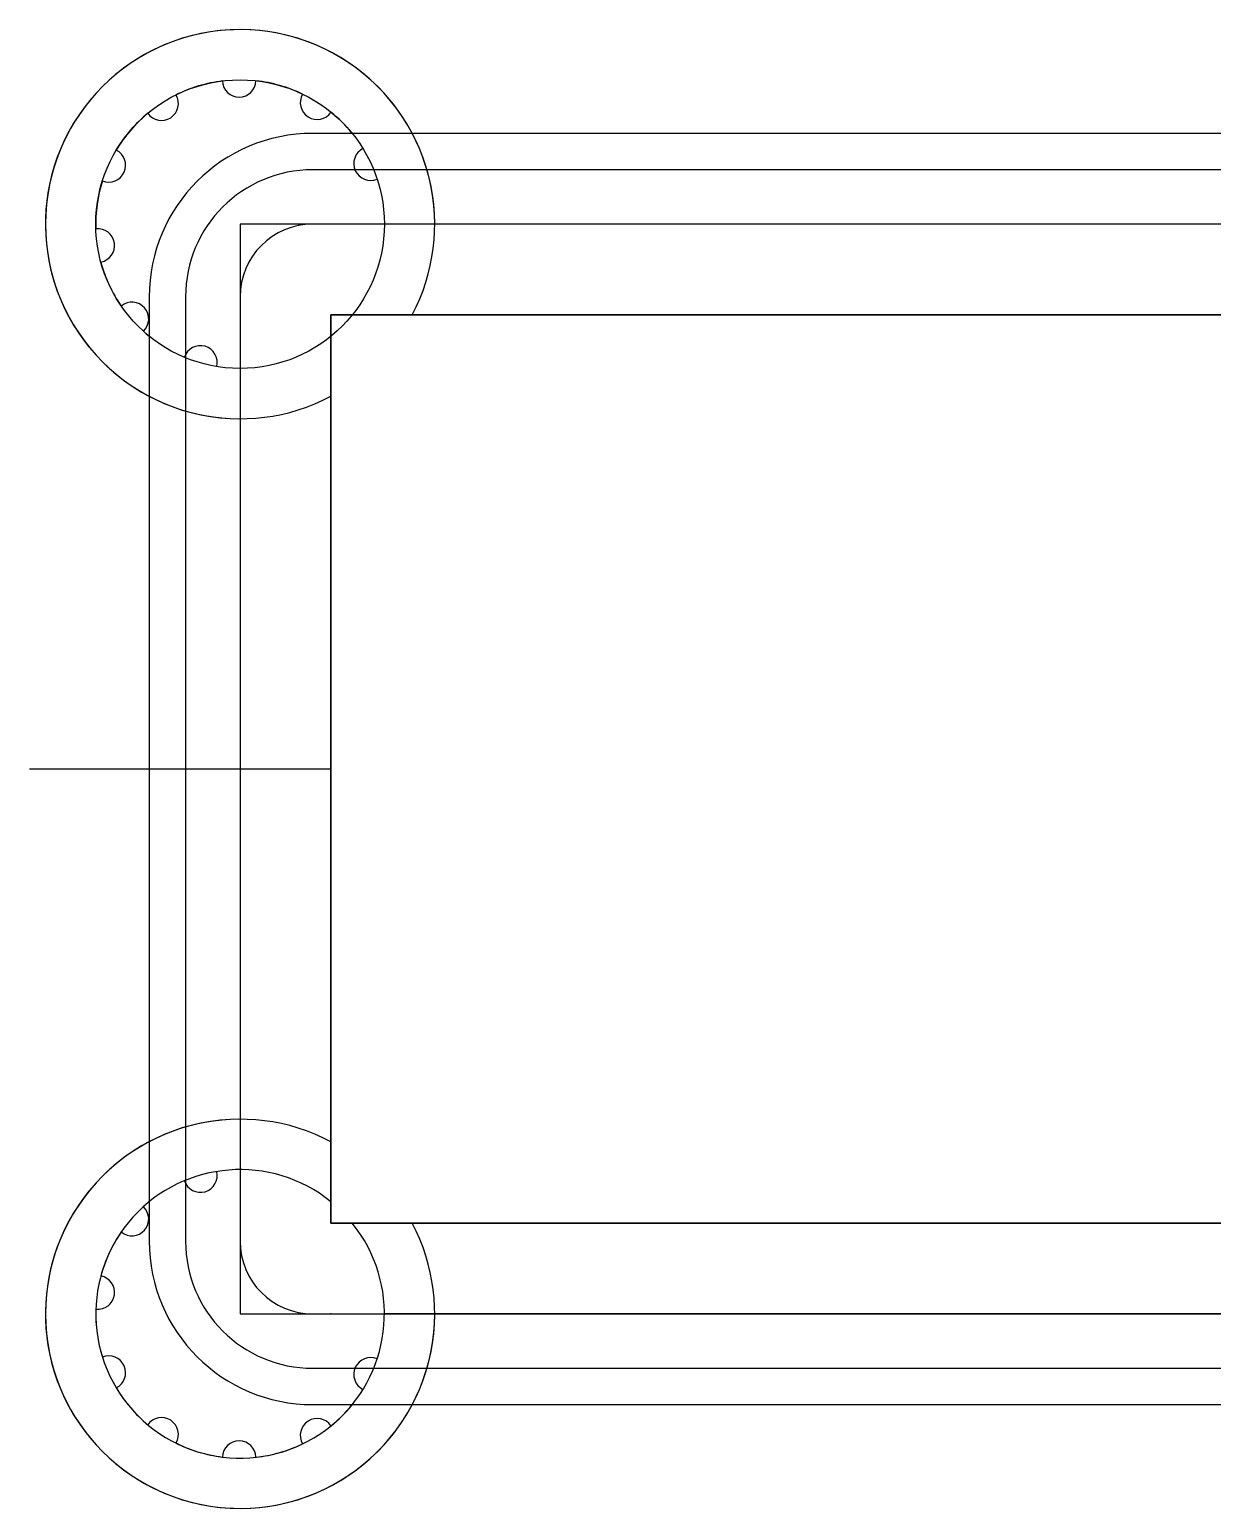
# Model space of a CAD drawing. Header units: centimetres. Extents: x -1.7 to 11.8, y -1.6 to 6.6.
# Drawn here: x -1.66 to 4.85, y -1.57 to 6.57 of the extents above; entities that cross this region are included whole.
import ezdxf

# ---------------------------------------------------------------- set-up
doc = ezdxf.new("R2010")
doc.units = ezdxf.units.CM
doc.header["$MEASUREMENT"] = 0
for name, color, linetype in [('Archemides Bathtub v1_Archemides Bathtub v6_Sketch1', 7, 'Continuous'), ('Archemides Bathtub v1_Archemides Bathtub v6_Sketch2', 7, 'Continuous'), ('Archemides Bathtub v1_Archemides Bathtub v6_Sketch3', 7, 'Continuous'), ('Archemides Bathtub v1_Archemides Bathtub v6_Sketch4', 7, 'Continuous')]:
    doc.layers.add(name, color=color, linetype=linetype)

msp = doc.modelspace()

# ---------------------------------------------------------------- linework, layer by layer
at = {"layer": 'Archemides Bathtub v1_Archemides Bathtub v6_Sketch1'}
for p, q in [((-0.5, 5.5), (-0.5, -0.5)), ((10.5043, 5.5), (-0.5, 5.5)), ((10.0043, 5), (0, 5)), ((0, 5), (0, 0)), ((0, 2.5), (-1.6588, 2.5)), ((0, 0), (10.0043, 0)), ((-0.5, -0.5), (10.5043, -0.5))]:
    msp.add_line(p, q, dxfattribs=at)
msp.add_circle((-0.5, 5.5), 0.7944, dxfattribs=at)
for centre, radius, start, end in [((-0.5, 5.5), 1.0715, 0, 270), ((-0.5049, 6.292), 0.0925, 182.25751, 358.44658), ((-0.9323, 6.1637), 0.0925, 214.98478, 31.17385), ((-0.0759, 6.1689), 0.0925, 149.53024, 325.71931), ((-1.2225, 5.8246), 0.0925, 247.71206, 63.90113), ((0.2184, 5.8334), 0.0925, 116.80297, 292.99203), ((-1.2833, 5.3825), 0.0925, 280.43933, 96.6284), ((-1.0954, 4.9777), 0.0925, 313.1666, 129.35567), ((-0.7185, 4.7387), 0.0925, 345.89387, 162.08294), ((-0.5, -0.5), 1.0715, 90, 0), ((-0.5, -0.5), 0.7944, 50.99085, 39.00915), ((-0.7185, 0.2613), 0.0925, 197.91706, 14.10613), ((-1.0954, 0.0223), 0.0925, 230.64433, 46.8334), ((-1.2833, -0.3825), 0.0925, 263.3716, 79.56067), ((-1.2225, -0.8246), 0.0925, 296.09887, 112.28794), ((0.2184, -0.8334), 0.0925, 67.00797, 243.19703), ((-0.9323, -1.1637), 0.0925, 328.82615, 145.01522), ((-0.0759, -1.1689), 0.0925, 34.28069, 210.46976), ((-0.5049, -1.292), 0.0925, 1.55342, 177.74249)]:
    msp.add_arc(centre, radius, start, end, dxfattribs=at)
at = {"layer": 'Archemides Bathtub v1_Archemides Bathtub v6_Sketch2'}
for p, q in [((10.1043, 6, 5), (-0.1, 6, 5)), ((10.1043, 5.8, 5), (-0.1, 5.8, 5)), ((10.1043, 5.5, 5), (-0.1, 5.5, 5)), ((-1, 5.1, 5), (-1, -0.1, 5)), ((-0.8, 5.1, 5), (-0.8, -0.1, 5)), ((-0.5, 5.1, 5), (-0.5, -0.1, 5)), ((0, 0, 5), (0, 5, 5)), ((0, 5, 5), (10.0043, 5, 5)), ((10.0043, 0, 5), (0, 0, 5)), ((-0.1, -0.5, 5), (10.1043, -0.5, 5)), ((-0.1, -0.8, 5), (10.1043, -0.8, 5)), ((-0.1, -1, 5), (10.1043, -1, 5))]:
    msp.add_line(p, q, dxfattribs=at)
for centre, radius, start, end in [((-0.1, 5.1, 5), 0.9, 90, 180), ((-0.1, 5.1, 5), 0.7, 90, 180), ((-0.1, 5.1, 5), 0.4, 90, 180), ((-0.1, -0.1, 5), 0.9, 180, 270), ((-0.1, -0.1, 5), 0.7, 180, 270), ((-0.1, -0.1, 5), 0.4, 180, 270)]:
    msp.add_arc(centre, radius, start, end, dxfattribs=at)
at = {"layer": 'Archemides Bathtub v1_Archemides Bathtub v6_Sketch3'}
for p, q in [((9.887, 6, 5), (0.1172, 6, 5)), ((0, 0, 5), (0, 5, 5)), ((0, 5, 5), (10.0043, 5, 5)), ((-1, 4.8828, 5), (-1, 0.1172, 5)), ((10.0043, 0, 5), (0, 0, 5)), ((0.1172, -1, 5), (9.887, -1, 5))]:
    msp.add_line(p, q, dxfattribs=at)
for centre, radius, start, end in [((-0.5, 5.5, 5), 1.0715, 332.1839, 297.8161), ((-0.5, 5.5, 5), 0.7944, 97.03325, 116.39811), ((-0.5049, 6.292, 5), 0.0925, 182.25751, 358.44658), ((-0.5, 5.5, 5), 0.7944, 64.30598, 83.67084), ((-0.9323, 6.1637, 5), 0.0925, 214.98478, 31.17385), ((-0.0759, 6.1689, 5), 0.0925, 149.53024, 325.71931), ((-0.5, 5.5, 5), 0.7944, 129.76052, 149.12538), ((-0.5, 5.5, 5), 0.7944, 39.00915, 50.94357), ((-1.2225, 5.8246, 5), 0.0925, 247.71206, 63.90113), ((-0.5, 5.5, 5), 0.7944, 162.4878, 181.85266), ((-1.2833, 5.3825, 5), 0.0925, 280.43933, 96.6284), ((-0.5, 5.5, 5), 0.7944, 195.21507, 214.57993), ((-1.0954, 4.9777, 5), 0.0925, 313.1666, 129.35567), ((-0.5, 5.5, 5), 0.7944, 227.94234, 230.99085), ((-0.5, -0.5, 5), 1.0715, 62.1839, 27.8161), ((-1.0954, 0.0223, 5), 0.0925, 230.64433, 46.8334), ((-0.5, -0.5, 5), 0.7944, 129.00915, 132.05766), ((-0.5, -0.5, 5), 0.7944, 145.42007, 164.78493), ((-1.2833, -0.3825, 5), 0.0925, 263.3716, 79.56067), ((-0.5, -0.5, 5), 0.7944, 178.14734, 197.5122), ((-1.2225, -0.8246, 5), 0.0925, 296.09887, 112.28794), ((-0.5, -0.5, 5), 0.7944, 210.87462, 230.23948), ((-0.5, -0.5, 5), 0.7944, 309.05643, 320.99085), ((-0.9323, -1.1637, 5), 0.0925, 328.82615, 145.01522), ((-0.0759, -1.1689, 5), 0.0925, 34.28069, 210.46976), ((-0.5, -0.5, 5), 0.7944, 243.60189, 262.96675), ((-0.5049, -1.292, 5), 0.0925, 1.55342, 177.74249), ((-0.5, -0.5, 5), 0.7944, 276.32916, 295.69402)]:
    msp.add_arc(centre, radius, start, end, dxfattribs=at)
at = {"layer": 'Archemides Bathtub v1_Archemides Bathtub v6_Sketch4'}
for p, q in [((0.2944, -0.5, 4.5), (0.2944, -0.5, 0.4)), ((0.2944, -0.5, 0.4), (0.4715, -0.5, 0.4)), ((9.7099, -0.5, 4.5), (0.2944, -0.5, 4.5)), ((0.5715, -0.5), (9.4328, -0.5)), ((0.5715, -0.5, 0.3), (0.5715, -0.5)), ((1.9382, -0.5, 2.994), (1.9382, -0.5, 3.0386)), ((1.9382, -0.5, 3.0386), (2.1368, -0.5, 3.0347)), ((1.9542, -0.5, 2.0484), (1.9541, -0.5, 2.0923)), ((2.0778, -0.5, 2.3489), (2.0773, -0.5, 2.705)), ((2.5528, -0.5, 2.0492), (2.1368, -0.5, 2.0542)), ((2.1368, -0.5, 3.0347), (2.3472, -0.5, 3.0385)), ((2.2144, -0.5, 2.8271), (2.212, -0.5, 2.5916)), ((2.5405, -0.5, 2.3921), (2.5383, -0.5, 2.4395)), ((2.5892, -0.5, 2.3921), (2.5405, -0.5, 2.3921)), ((2.5429, -0.5, 2.6638), (2.547, -0.5, 2.7126)), ((2.547, -0.5, 2.7126), (2.5888, -0.5, 2.7127)), ((2.5888, -0.5, 2.6995), (2.5855, -0.5, 2.5545)), ((2.5855, -0.5, 2.5545), (2.5892, -0.5, 2.3921)), ((2.5888, -0.5, 2.7127), (2.5888, -0.5, 2.6995)), ((2.6695, -0.5, 2.8194), (2.6256, -0.5, 2.8194)), ((2.6702, -0.5, 2.2919), (2.7162, -0.5, 2.292)), ((2.7961, -0.5, 2.9952), (2.796, -0.5, 3.0398)), ((2.9356, -0.5, 2.3982), (2.9351, -0.5, 2.7062)), ((3.0655, -0.5, 2.7064), (3.0658, -0.5, 2.4486)), ((3.2037, -0.5, 3.0404), (3.2037, -0.5, 2.9958)), ((3.5173, -0.5, 2.9962), (3.5173, -0.5, 3.0408)), ((3.6567, -0.5, 2.4926), (3.6564, -0.5, 2.7072)), ((3.7205, -0.5, 2.7073), (3.7208, -0.5, 2.4739)), ((3.8587, -0.5, 3.0413), (3.8588, -0.5, 2.9967)), ((3.9166, -0.5, 2.9968), (3.9166, -0.5, 3.0414)), ((3.918, -0.5, 2.0512), (3.9179, -0.5, 2.0958)), ((3.9995, -0.5, 3.0394), (4.1333, -0.5, 3.0361)), ((4.0562, -0.5, 2.3852), (4.0557, -0.5, 2.7078)), ((4.1853, -0.5, 2.6947), (4.1858, -0.5, 2.3853)), ((4.2427, -0.5, 2.5659), (4.2496, -0.5, 2.5868)), ((4.3249, -0.5, 2.0963), (4.3249, -0.5, 2.0517)), ((4.5104, -0.5, 2.4464), (4.6864, -0.5, 2.2153)), ((4.8329, -0.5, 2.0971), (4.8329, -0.5, 2.0525))]:
    msp.add_line(p, q, dxfattribs=at)
at = {"layer": 'Archemides Bathtub v1_Archemides Bathtub v6_Sketch4', "extrusion": (0, -1, 0)}
msp.add_arc((0.4715, 0.3, 0.5), 0.1, 0, 90, dxfattribs=at)
at = {"layer": 'Archemides Bathtub v1_Archemides Bathtub v6_Sketch4'}
for points, knots in [([(2.0386, -0.5, 2.9865), (2.0273, -0.5, 2.9884), (1.9942, -0.5, 2.9939), (1.9605, -0.5, 2.994), (1.9382, -0.5, 2.994)], [0, 0, 0, 0, 0.0341735, 0.1007753, 0.1007753, 0.1007753, 0.1007753]), ([(1.9541, -0.5, 2.0923), (1.9745, -0.5, 2.0923), (2.0071, -0.5, 2.0923), (2.0385, -0.5, 2.1005), (2.0503, -0.5, 2.1036)], [0, 0, 0, 0, 0.06070827, 0.09714071, 0.09714071, 0.09714071, 0.09714071]), ([(2.1368, -0.5, 2.0542), (2.12, -0.5, 2.0537), (2.0592, -0.5, 2.052), (1.9983, -0.5, 2.0499), (1.9542, -0.5, 2.0484)], [0, 0, 0, 0, 0.0501937, 0.1826638, 0.1826638, 0.1826638, 0.1826638]), ([(2.0644, -0.5, 2.9684), (2.0612, -0.5, 2.9723), (2.0544, -0.5, 2.9808), (2.0441, -0.5, 2.9845), (2.0386, -0.5, 2.9865)], [0, 0, 0, 0, 0.01491055, 0.03205544, 0.03205544, 0.03205544, 0.03205544]), ([(2.0503, -0.5, 2.1036), (2.0533, -0.5, 2.1051), (2.0592, -0.5, 2.1082), (2.0626, -0.5, 2.114), (2.0642, -0.5, 2.1168)], [0, 0, 0, 0, 0.00995465, 0.01957455, 0.01957455, 0.01957455, 0.01957455]), ([(2.0642, -0.5, 2.1168), (2.0664, -0.5, 2.1252), (2.0726, -0.5, 2.1491), (2.0734, -0.5, 2.1739), (2.0739, -0.5, 2.19)], [0, 0, 0, 0, 0.02594644, 0.07400889, 0.07400889, 0.07400889, 0.07400889]), ([(2.075, -0.5, 2.8904), (2.0748, -0.5, 2.9081), (2.0746, -0.5, 2.9347), (2.0669, -0.5, 2.96), (2.0644, -0.5, 2.9684)], [0, 0, 0, 0, 0.05274031, 0.07906766, 0.07906766, 0.07906766, 0.07906766]), ([(2.0739, -0.5, 2.19), (2.075, -0.5, 2.2186), (2.0772, -0.5, 2.2715), (2.0776, -0.5, 2.3245), (2.0778, -0.5, 2.3489)], [0, 0, 0, 0, 0.0857717, 0.1589498, 0.1589498, 0.1589498, 0.1589498]), ([(2.0773, -0.5, 2.705), (2.0772, -0.5, 2.7362), (2.0769, -0.5, 2.798), (2.0756, -0.5, 2.8598), (2.075, -0.5, 2.8904)], [0, 0, 0, 0, 0.0937297, 0.1853807, 0.1853807, 0.1853807, 0.1853807]), ([(2.2121, -0.5, 2.5254), (2.2111, -0.5, 2.4965), (2.2088, -0.5, 2.4276), (2.2088, -0.5, 2.3586), (2.2089, -0.5, 2.3184)], [0, 0, 0, 0, 0.0866248, 0.2070112, 0.2070112, 0.2070112, 0.2070112]), ([(2.2089, -0.5, 2.3184), (2.2089, -0.5, 2.2806), (2.2091, -0.5, 2.2153), (2.2116, -0.5, 2.1501), (2.2126, -0.5, 2.1226)], [0, 0, 0, 0, 0.113418, 0.1958636, 0.1958636, 0.1958636, 0.1958636]), ([(2.212, -0.5, 2.5916), (2.238, -0.5, 2.5904), (2.288, -0.5, 2.5882), (2.3379, -0.5, 2.5878), (2.3618, -0.5, 2.5876)], [0, 0, 0, 0, 0.0782858, 0.1498963, 0.1498963, 0.1498963, 0.1498963]), ([(2.3445, -0.5, 2.5291), (2.3256, -0.5, 2.5288), (2.2815, -0.5, 2.5283), (2.2374, -0.5, 2.5264), (2.2121, -0.5, 2.5254)], [0, 0, 0, 0, 0.0564527, 0.1324559, 0.1324559, 0.1324559, 0.1324559]), ([(2.2126, -0.5, 2.1226), (2.2481, -0.5, 2.1204), (2.3231, -0.5, 2.1158), (2.3982, -0.5, 2.1155), (2.4377, -0.5, 2.1153)], [0, 0, 0, 0, 0.1066012, 0.2252578, 0.2252578, 0.2252578, 0.2252578]), ([(2.2184, -0.5, 2.9721), (2.2176, -0.5, 2.9471), (2.216, -0.5, 2.8988), (2.2149, -0.5, 2.8505), (2.2144, -0.5, 2.8271)], [0, 0, 0, 0, 0.0749526, 0.1450091, 0.1450091, 0.1450091, 0.1450091]), ([(2.3013, -0.5, 2.9771), (2.2848, -0.5, 2.9763), (2.2571, -0.5, 2.9749), (2.2295, -0.5, 2.9729), (2.2184, -0.5, 2.9721)], [0, 0, 0, 0, 0.04972034, 0.08307258, 0.08307258, 0.08307258, 0.08307258]), ([(2.3759, -0.5, 2.98), (2.3669, -0.5, 2.9798), (2.342, -0.5, 2.9792), (2.3172, -0.5, 2.9779), (2.3013, -0.5, 2.9771)], [0, 0, 0, 0, 0.02701252, 0.07461937, 0.07461937, 0.07461937, 0.07461937]), ([(2.4985, -0.5, 2.5209), (2.479, -0.5, 2.5233), (2.4279, -0.5, 2.5296), (2.3764, -0.5, 2.5293), (2.3445, -0.5, 2.5291)], [0, 0, 0, 0, 0.0586984, 0.1543658, 0.1543658, 0.1543658, 0.1543658]), ([(2.3472, -0.5, 3.0385), (2.3907, -0.5, 3.0392), (2.4639, -0.5, 3.0403), (2.5371, -0.5, 3.0407), (2.5667, -0.5, 3.0409)], [0, 0, 0, 0, 0.1304971, 0.2195231, 0.2195231, 0.2195231, 0.2195231]), ([(2.3618, -0.5, 2.5876), (2.3874, -0.5, 2.5879), (2.4347, -0.5, 2.5883), (2.4817, -0.5, 2.5932), (2.5032, -0.5, 2.5955)], [0, 0, 0, 0, 0.0768531, 0.1417425, 0.1417425, 0.1417425, 0.1417425]), ([(2.532, -0.5, 2.9705), (2.506, -0.5, 2.9733), (2.4541, -0.5, 2.9789), (2.4019, -0.5, 2.9796), (2.3759, -0.5, 2.98)], [0, 0, 0, 0, 0.0783911, 0.1564779, 0.1564779, 0.1564779, 0.1564779]), ([(2.4377, -0.5, 2.1153), (2.463, -0.5, 2.1153), (2.5052, -0.5, 2.1153), (2.5471, -0.5, 2.1194), (2.5638, -0.5, 2.121)], [0, 0, 0, 0, 0.0757968, 0.1263185, 0.1263185, 0.1263185, 0.1263185]), ([(2.5285, -0.5, 2.5036), (2.5249, -0.5, 2.5075), (2.5169, -0.5, 2.5164), (2.5051, -0.5, 2.5193), (2.4985, -0.5, 2.5209)], [0, 0, 0, 0, 0.0155297, 0.03537044, 0.03537044, 0.03537044, 0.03537044]), ([(2.5032, -0.5, 2.5955), (2.5096, -0.5, 2.5963), (2.5202, -0.5, 2.5975), (2.5285, -0.5, 2.6041), (2.5318, -0.5, 2.6067)], [0, 0, 0, 0, 0.01876454, 0.03118284, 0.03118284, 0.03118284, 0.03118284]), ([(2.5383, -0.5, 2.4395), (2.5382, -0.5, 2.4536), (2.538, -0.5, 2.4755), (2.531, -0.5, 2.4962), (2.5285, -0.5, 2.5036)], [0, 0, 0, 0, 0.04192926, 0.06519083, 0.06519083, 0.06519083, 0.06519083]), ([(2.5318, -0.5, 2.6067), (2.534, -0.5, 2.6128), (2.5404, -0.5, 2.6312), (2.5419, -0.5, 2.6508), (2.5429, -0.5, 2.6638)], [0, 0, 0, 0, 0.01939359, 0.05842109, 0.05842109, 0.05842109, 0.05842109]), ([(2.6163, -0.5, 2.949), (2.603, -0.5, 2.9539), (2.5757, -0.5, 2.964), (2.5468, -0.5, 2.9683), (2.532, -0.5, 2.9705)], [0, 0, 0, 0, 0.04242087, 0.08725167, 0.08725167, 0.08725167, 0.08725167]), ([(2.6984, -0.5, 2.0585), (2.6763, -0.5, 2.0558), (2.628, -0.5, 2.05), (2.5793, -0.5, 2.0495), (2.5528, -0.5, 2.0492)], [0, 0, 0, 0, 0.0667232, 0.1460237, 0.1460237, 0.1460237, 0.1460237]), ([(2.5638, -0.5, 2.121), (2.576, -0.5, 2.1232), (2.5998, -0.5, 2.1273), (2.6225, -0.5, 2.1358), (2.6335, -0.5, 2.1399)], [0, 0, 0, 0, 0.03700323, 0.07231753, 0.07231753, 0.07231753, 0.07231753]), ([(2.5667, -0.5, 3.0409), (2.5891, -0.5, 3.0406), (2.6327, -0.5, 3.0401), (2.676, -0.5, 3.0356), (2.6971, -0.5, 3.0334)], [0, 0, 0, 0, 0.0671006, 0.1306018, 0.1306018, 0.1306018, 0.1306018]), ([(2.6256, -0.5, 2.8194), (2.6254, -0.5, 2.8421), (2.6251, -0.5, 2.8855), (2.6192, -0.5, 2.9284), (2.6163, -0.5, 2.949)], [0, 0, 0, 0, 0.0679712, 0.130056, 0.130056, 0.130056, 0.130056]), ([(2.6335, -0.5, 2.1399), (2.6364, -0.5, 2.1484), (2.643, -0.5, 2.1676), (2.6476, -0.5, 2.1874), (2.6501, -0.5, 2.1985)], [0, 0, 0, 0, 0.02677484, 0.06091586, 0.06091586, 0.06091586, 0.06091586]), ([(2.6501, -0.5, 2.1985), (2.6546, -0.5, 2.2166), (2.6622, -0.5, 2.2475), (2.6679, -0.5, 2.2789), (2.6702, -0.5, 2.2919)], [0, 0, 0, 0, 0.05582337, 0.09556031, 0.09556031, 0.09556031, 0.09556031]), ([(2.6818, -0.5, 2.9644), (2.6805, -0.5, 2.9513), (2.6758, -0.5, 2.903), (2.6721, -0.5, 2.8546), (2.6695, -0.5, 2.8194)], [0, 0, 0, 0, 0.0395589, 0.1454926, 0.1454926, 0.1454926, 0.1454926]), ([(2.6971, -0.5, 3.0334), (2.6937, -0.5, 3.0211), (2.6876, -0.5, 2.9983), (2.6836, -0.5, 2.9751), (2.6818, -0.5, 2.9644)], [0, 0, 0, 0, 0.03828199, 0.07070912, 0.07070912, 0.07070912, 0.07070912]), ([(2.7162, -0.5, 2.292), (2.711, -0.5, 2.2491), (2.7016, -0.5, 2.1715), (2.6994, -0.5, 2.0934), (2.6984, -0.5, 2.0585)], [0, 0, 0, 0, 0.1294608, 0.2342626, 0.2342626, 0.2342626, 0.2342626]), ([(2.796, -0.5, 3.0398), (2.8325, -0.5, 3.0382), (2.9029, -0.5, 3.0352), (2.9733, -0.5, 3.0348), (3.0072, -0.5, 3.0345)], [0, 0, 0, 0, 0.1096616, 0.2112391, 0.2112391, 0.2112391, 0.2112391]), ([(2.8964, -0.5, 2.9877), (2.8852, -0.5, 2.9896), (2.852, -0.5, 2.9951), (2.8183, -0.5, 2.9952), (2.7961, -0.5, 2.9952)], [0, 0, 0, 0, 0.0341733, 0.1007752, 0.1007752, 0.1007752, 0.1007752]), ([(2.9222, -0.5, 2.9696), (2.919, -0.5, 2.9736), (2.9122, -0.5, 2.982), (2.9019, -0.5, 2.9857), (2.8964, -0.5, 2.9877)], [0, 0, 0, 0, 0.01491047, 0.03205557, 0.03205557, 0.03205557, 0.03205557]), ([(2.9328, -0.5, 2.8916), (2.9327, -0.5, 2.9093), (2.9324, -0.5, 2.9359), (2.9248, -0.5, 2.9612), (2.9222, -0.5, 2.9696)], [0, 0, 0, 0, 0.05274031, 0.07906766, 0.07906766, 0.07906766, 0.07906766]), ([(2.9351, -0.5, 2.7062), (2.935, -0.5, 2.7375), (2.9348, -0.5, 2.7993), (2.9334, -0.5, 2.861), (2.9328, -0.5, 2.8916)], [0, 0, 0, 0, 0.0937296, 0.1853807, 0.1853807, 0.1853807, 0.1853807]), ([(2.9554, -0.5, 2.2066), (2.9497, -0.5, 2.232), (2.9356, -0.5, 2.295), (2.9356, -0.5, 2.3596), (2.9356, -0.5, 2.3982)], [0, 0, 0, 0, 0.0778683, 0.1931284, 0.1931284, 0.1931284, 0.1931284]), ([(3.0119, -0.5, 2.1217), (2.9995, -0.5, 2.1351), (2.976, -0.5, 2.1604), (2.962, -0.5, 2.1919), (2.9554, -0.5, 2.2066)], [0, 0, 0, 0, 0.0545841, 0.1026567, 0.1026567, 0.1026567, 0.1026567]), ([(3.0072, -0.5, 3.0345), (3.04, -0.5, 3.0348), (3.1056, -0.5, 3.0354), (3.171, -0.5, 3.0387), (3.2037, -0.5, 3.0404)], [0, 0, 0, 0, 0.098616, 0.1966146, 0.1966146, 0.1966146, 0.1966146]), ([(3.1319, -0.5, 2.0549), (3.108, -0.5, 2.0634), (3.0641, -0.5, 2.0789), (3.0282, -0.5, 2.1083), (3.0119, -0.5, 2.1217)], [0, 0, 0, 0, 0.0753982, 0.1381877, 0.1381877, 0.1381877, 0.1381877]), ([(3.0658, -0.5, 2.4486), (3.0655, -0.5, 2.4069), (3.065, -0.5, 2.3401), (3.0795, -0.5, 2.2751), (3.0849, -0.5, 2.2507)], [0, 0, 0, 0, 0.1244791, 0.1993403, 0.1993403, 0.1993403, 0.1993403]), ([(3.068, -0.5, 2.9043), (3.0676, -0.5, 2.8855), (3.0664, -0.5, 2.8195), (3.0659, -0.5, 2.7536), (3.0655, -0.5, 2.7064)], [0, 0, 0, 0, 0.0564557, 0.1979298, 0.1979298, 0.1979298, 0.1979298]), ([(3.079, -0.5, 2.9719), (3.0763, -0.5, 2.964), (3.0687, -0.5, 2.9422), (3.0683, -0.5, 2.9191), (3.068, -0.5, 2.9043)], [0, 0, 0, 0, 0.02496389, 0.06885978, 0.06885978, 0.06885978, 0.06885978]), ([(3.1034, -0.5, 2.988), (3.098, -0.5, 2.9862), (3.0884, -0.5, 2.9829), (3.0819, -0.5, 2.9753), (3.079, -0.5, 2.9719)], [0, 0, 0, 0, 0.0166102, 0.02966831, 0.02966831, 0.02966831, 0.02966831]), ([(3.0849, -0.5, 2.2507), (3.0924, -0.5, 2.2355), (3.1075, -0.5, 2.2051), (3.1333, -0.5, 2.1831), (3.1464, -0.5, 2.172)], [0, 0, 0, 0, 0.0501117, 0.1007462, 0.1007462, 0.1007462, 0.1007462]), ([(3.2037, -0.5, 2.9958), (3.1816, -0.5, 2.9957), (3.1479, -0.5, 2.9955), (3.1147, -0.5, 2.9899), (3.1034, -0.5, 2.988)], [0, 0, 0, 0, 0.0662535, 0.1007715, 0.1007715, 0.1007715, 0.1007715]), ([(3.318, -0.5, 2.0301), (3.2844, -0.5, 2.0308), (3.2214, -0.5, 2.0321), (3.1604, -0.5, 2.0477), (3.1319, -0.5, 2.0549)], [0, 0, 0, 0, 0.1003703, 0.1882957, 0.1882957, 0.1882957, 0.1882957]), ([(3.1464, -0.5, 2.172), (3.1587, -0.5, 2.1643), (3.1856, -0.5, 2.1475), (3.2162, -0.5, 2.1386), (3.2328, -0.5, 2.1338)], [0, 0, 0, 0, 0.04330428, 0.09492896, 0.09492896, 0.09492896, 0.09492896]), ([(3.2328, -0.5, 2.1338), (3.2519, -0.5, 2.1298), (3.2919, -0.5, 2.1213), (3.3328, -0.5, 2.1205), (3.3541, -0.5, 2.12)], [0, 0, 0, 0, 0.0584338, 0.1222921, 0.1222921, 0.1222921, 0.1222921]), ([(3.4852, -0.5, 2.0519), (3.4588, -0.5, 2.0456), (3.4039, -0.5, 2.0324), (3.3474, -0.5, 2.0309), (3.318, -0.5, 2.0301)], [0, 0, 0, 0, 0.0810779, 0.1690486, 0.1690486, 0.1690486, 0.1690486]), ([(3.3541, -0.5, 2.12), (3.3788, -0.5, 2.1207), (3.4257, -0.5, 2.1219), (3.4712, -0.5, 2.1335), (3.4927, -0.5, 2.1391)], [0, 0, 0, 0, 0.0738435, 0.1403405, 0.1403405, 0.1403405, 0.1403405]), ([(3.6092, -0.5, 2.1127), (3.5913, -0.5, 2.1002), (3.5531, -0.5, 2.0736), (3.5088, -0.5, 2.0594), (3.4852, -0.5, 2.0519)], [0, 0, 0, 0, 0.0650592, 0.1387709, 0.1387709, 0.1387709, 0.1387709]), ([(3.4927, -0.5, 2.1391), (3.5109, -0.5, 2.1453), (3.5435, -0.5, 2.1564), (3.5711, -0.5, 2.1768), (3.5833, -0.5, 2.1859)], [0, 0, 0, 0, 0.0571326, 0.1024559, 0.1024559, 0.1024559, 0.1024559]), ([(3.5173, -0.5, 3.0408), (3.5504, -0.5, 3.0393), (3.6064, -0.5, 3.0366), (3.6624, -0.5, 3.0358), (3.6852, -0.5, 3.0355)], [0, 0, 0, 0, 0.0995651, 0.1680462, 0.1680462, 0.1680462, 0.1680462]), ([(3.6177, -0.5, 2.9887), (3.6063, -0.5, 2.9906), (3.5731, -0.5, 2.9961), (3.5395, -0.5, 2.9962), (3.5173, -0.5, 2.9962)], [0, 0, 0, 0, 0.034518, 0.1007718, 0.1007718, 0.1007718, 0.1007718]), ([(3.5833, -0.5, 2.1859), (3.5927, -0.5, 2.1953), (3.6111, -0.5, 2.2136), (3.6228, -0.5, 2.2367), (3.6285, -0.5, 2.248)], [0, 0, 0, 0, 0.03971594, 0.07725051, 0.07725051, 0.07725051, 0.07725051]), ([(3.6968, -0.5, 2.2334), (3.6869, -0.5, 2.211), (3.6663, -0.5, 2.1646), (3.6287, -0.5, 2.1304), (3.6092, -0.5, 2.1127)], [0, 0, 0, 0, 0.0726289, 0.1506241, 0.1506241, 0.1506241, 0.1506241]), ([(3.6435, -0.5, 2.9706), (3.6403, -0.5, 2.9746), (3.6335, -0.5, 2.983), (3.6232, -0.5, 2.9867), (3.6177, -0.5, 2.9887)], [0, 0, 0, 0, 0.01491047, 0.03205536, 0.03205536, 0.03205536, 0.03205536]), ([(3.6285, -0.5, 2.248), (3.6333, -0.5, 2.2613), (3.6441, -0.5, 2.2916), (3.6479, -0.5, 2.3235), (3.6499, -0.5, 2.3414)], [0, 0, 0, 0, 0.04247762, 0.09612284, 0.09612284, 0.09612284, 0.09612284]), ([(3.6534, -0.5, 2.8926), (3.6534, -0.5, 2.9103), (3.6535, -0.5, 2.9369), (3.646, -0.5, 2.9622), (3.6435, -0.5, 2.9706)], [0, 0, 0, 0, 0.05270663, 0.07898961, 0.07898961, 0.07898961, 0.07898961]), ([(3.6499, -0.5, 2.3414), (3.6519, -0.5, 2.364), (3.6564, -0.5, 2.4143), (3.6566, -0.5, 2.4648), (3.6567, -0.5, 2.4926)], [0, 0, 0, 0, 0.0679713, 0.151439, 0.151439, 0.151439, 0.151439]), ([(3.6564, -0.5, 2.7072), (3.6562, -0.5, 2.7385), (3.6559, -0.5, 2.8003), (3.6542, -0.5, 2.8621), (3.6534, -0.5, 2.8926)], [0, 0, 0, 0, 0.0937308, 0.1853923, 0.1853923, 0.1853923, 0.1853923]), ([(3.6852, -0.5, 3.0355), (3.7077, -0.5, 3.0359), (3.7655, -0.5, 3.037), (3.8234, -0.5, 3.0397), (3.8587, -0.5, 3.0413)], [0, 0, 0, 0, 0.0674358, 0.1736159, 0.1736159, 0.1736159, 0.1736159]), ([(3.7208, -0.5, 2.4739), (3.7211, -0.5, 2.4249), (3.7214, -0.5, 2.3438), (3.7038, -0.5, 2.2647), (3.6968, -0.5, 2.2334)], [0, 0, 0, 0, 0.1462944, 0.242304, 0.242304, 0.242304, 0.242304]), ([(3.723, -0.5, 2.9052), (3.7227, -0.5, 2.8864), (3.7215, -0.5, 2.8205), (3.7209, -0.5, 2.7545), (3.7205, -0.5, 2.7073)], [0, 0, 0, 0, 0.0564557, 0.1979298, 0.1979298, 0.1979298, 0.1979298]), ([(3.7334, -0.5, 2.9729), (3.7308, -0.5, 2.9649), (3.7238, -0.5, 2.9431), (3.7233, -0.5, 2.92), (3.723, -0.5, 2.9052)], [0, 0, 0, 0, 0.02481581, 0.0686968, 0.0686968, 0.0686968, 0.0686968]), ([(3.7577, -0.5, 2.9889), (3.7525, -0.5, 2.9871), (3.7431, -0.5, 2.9837), (3.7364, -0.5, 2.9762), (3.7334, -0.5, 2.9729)], [0, 0, 0, 0, 0.01629254, 0.0295994, 0.0295994, 0.0295994, 0.0295994]), ([(3.8588, -0.5, 2.9967), (3.8365, -0.5, 2.9966), (3.8026, -0.5, 2.9964), (3.7692, -0.5, 2.9908), (3.7577, -0.5, 2.9889)], [0, 0, 0, 0, 0.0667757, 0.1014664, 0.1014664, 0.1014664, 0.1014664]), ([(3.9166, -0.5, 3.0414), (3.928, -0.5, 3.0411), (3.9556, -0.5, 3.0405), (3.9833, -0.5, 3.0398), (3.9995, -0.5, 3.0394)], [0, 0, 0, 0, 0.03433188, 0.0829531, 0.0829531, 0.0829531, 0.0829531]), ([(4.017, -0.5, 2.9893), (4.0057, -0.5, 2.9912), (3.9726, -0.5, 2.9967), (3.9389, -0.5, 2.9968), (3.9166, -0.5, 2.9968)], [0, 0, 0, 0, 0.0341737, 0.1007753, 0.1007753, 0.1007753, 0.1007753]), ([(3.9179, -0.5, 2.0958), (3.94, -0.5, 2.0959), (3.9736, -0.5, 2.0962), (4.0069, -0.5, 2.1012), (4.0182, -0.5, 2.1029)], [0, 0, 0, 0, 0.0662471, 0.1006925, 0.1006925, 0.1006925, 0.1006925]), ([(4.143, -0.5, 2.0571), (4.1131, -0.5, 2.0566), (4.0381, -0.5, 2.0556), (3.9631, -0.5, 2.0528), (3.918, -0.5, 2.0512)], [0, 0, 0, 0, 0.089732, 0.2251625, 0.2251625, 0.2251625, 0.2251625]), ([(4.0428, -0.5, 2.9712), (4.0396, -0.5, 2.9751), (4.0328, -0.5, 2.9836), (4.0225, -0.5, 2.9873), (4.017, -0.5, 2.9893)], [0, 0, 0, 0, 0.01491047, 0.03205557, 0.03205557, 0.03205557, 0.03205557]), ([(4.0182, -0.5, 2.1029), (4.0236, -0.5, 2.1049), (4.0333, -0.5, 2.1086), (4.0402, -0.5, 2.1162), (4.0433, -0.5, 2.1196)], [0, 0, 0, 0, 0.01698769, 0.03054073, 0.03054073, 0.03054073, 0.03054073]), ([(4.0533, -0.5, 2.8932), (4.0532, -0.5, 2.9109), (4.053, -0.5, 2.9375), (4.0453, -0.5, 2.9628), (4.0428, -0.5, 2.9712)], [0, 0, 0, 0, 0.05274031, 0.07906766, 0.07906766, 0.07906766, 0.07906766]), ([(4.0433, -0.5, 2.1196), (4.0458, -0.5, 2.1275), (4.0529, -0.5, 2.1494), (4.0533, -0.5, 2.1725), (4.0537, -0.5, 2.1872)], [0, 0, 0, 0, 0.02481575, 0.06869676, 0.06869676, 0.06869676, 0.06869676]), ([(4.0557, -0.5, 2.7078), (4.0556, -0.5, 2.739), (4.0553, -0.5, 2.8008), (4.054, -0.5, 2.8626), (4.0533, -0.5, 2.8932)], [0, 0, 0, 0, 0.0937297, 0.1853807, 0.1853807, 0.1853807, 0.1853807]), ([(4.0537, -0.5, 2.1872), (4.054, -0.5, 2.2062), (4.0552, -0.5, 2.2721), (4.0557, -0.5, 2.3381), (4.0562, -0.5, 2.3852)], [0, 0, 0, 0, 0.0568041, 0.1979298, 0.1979298, 0.1979298, 0.1979298]), ([(4.1333, -0.5, 3.0361), (4.1502, -0.5, 3.0363), (4.1913, -0.5, 3.0368), (4.2324, -0.5, 3.0383), (4.2566, -0.5, 3.0391)], [0, 0, 0, 0, 0.0507016, 0.1233798, 0.1233798, 0.1233798, 0.1233798]), ([(4.3249, -0.5, 2.0517), (4.2933, -0.5, 2.0533), (4.2327, -0.5, 2.0563), (4.172, -0.5, 2.0568), (4.143, -0.5, 2.0571)], [0, 0, 0, 0, 0.0950398, 0.1819846, 0.1819846, 0.1819846, 0.1819846]), ([(4.1899, -0.5, 2.8975), (4.1894, -0.5, 2.879), (4.1876, -0.5, 2.8114), (4.1863, -0.5, 2.7438), (4.1853, -0.5, 2.6947)], [0, 0, 0, 0, 0.055597, 0.2028467, 0.2028467, 0.2028467, 0.2028467]), ([(4.1858, -0.5, 2.3853), (4.1859, -0.5, 2.3542), (4.1862, -0.5, 2.2926), (4.188, -0.5, 2.231), (4.1888, -0.5, 2.2007)], [0, 0, 0, 0, 0.0935566, 0.1846956, 0.1846956, 0.1846956, 0.1846956]), ([(4.1888, -0.5, 2.2007), (4.1888, -0.5, 2.1829), (4.1888, -0.5, 2.1562), (4.1957, -0.5, 2.1306), (4.198, -0.5, 2.1219)], [0, 0, 0, 0, 0.05287044, 0.07953521, 0.07953521, 0.07953521, 0.07953521]), ([(4.194, -0.5, 2.9679), (4.1932, -0.5, 2.9558), (4.1915, -0.5, 2.9323), (4.1905, -0.5, 2.9089), (4.1899, -0.5, 2.8975)], [0, 0, 0, 0, 0.03649275, 0.07050954, 0.07050954, 0.07050954, 0.07050954]), ([(4.3347, -0.5, 2.9897), (4.3109, -0.5, 2.9888), (4.2632, -0.5, 2.9869), (4.2171, -0.5, 2.9743), (4.194, -0.5, 2.9679)], [0, 0, 0, 0, 0.0712851, 0.1428302, 0.1428302, 0.1428302, 0.1428302]), ([(4.198, -0.5, 2.1219), (4.2014, -0.5, 2.118), (4.2086, -0.5, 2.1095), (4.219, -0.5, 2.1054), (4.2245, -0.5, 2.1032)], [0, 0, 0, 0, 0.0153991, 0.03292921, 0.03292921, 0.03292921, 0.03292921]), ([(4.2245, -0.5, 2.1032), (4.2359, -0.5, 2.1015), (4.2691, -0.5, 2.0966), (4.3027, -0.5, 2.0964), (4.3249, -0.5, 2.0963)], [0, 0, 0, 0, 0.0344454, 0.1006925, 0.1006925, 0.1006925, 0.1006925]), ([(4.3823, -0.5, 2.3968), (4.3586, -0.5, 2.4266), (4.3132, -0.5, 2.4838), (4.2655, -0.5, 2.5393), (4.2427, -0.5, 2.5659)], [0, 0, 0, 0, 0.1141377, 0.2193359, 0.2193359, 0.2193359, 0.2193359]), ([(4.2496, -0.5, 2.5868), (4.2602, -0.5, 2.5862), (4.2786, -0.5, 2.5852), (4.2969, -0.5, 2.5849), (4.3047, -0.5, 2.5848)], [0, 0, 0, 0, 0.0319201, 0.05509671, 0.05509671, 0.05509671, 0.05509671]), ([(4.2566, -0.5, 3.0391), (4.2853, -0.5, 3.0403), (4.3273, -0.5, 3.042), (4.3693, -0.5, 3.0431), (4.3828, -0.5, 3.0435)], [0, 0, 0, 0, 0.0859459, 0.126203, 0.126203, 0.126203, 0.126203]), ([(4.3047, -0.5, 2.5848), (4.343, -0.5, 2.5862), (4.4129, -0.5, 2.5888), (4.4708, -0.5, 2.6275), (4.4969, -0.5, 2.645)], [0, 0, 0, 0, 0.1125005, 0.2049927, 0.2049927, 0.2049927, 0.2049927]), ([(4.5055, -0.5, 2.9391), (4.4826, -0.5, 2.9539), (4.4308, -0.5, 2.9871), (4.3691, -0.5, 2.9888), (4.3347, -0.5, 2.9897)], [0, 0, 0, 0, 0.0805191, 0.1811518, 0.1811518, 0.1811518, 0.1811518]), ([(4.487, -0.5, 2.2561), (4.4686, -0.5, 2.2821), (4.4348, -0.5, 2.3297), (4.3987, -0.5, 2.3758), (4.3823, -0.5, 2.3968)], [0, 0, 0, 0, 0.0953481, 0.175354, 0.175354, 0.175354, 0.175354]), ([(4.3828, -0.5, 3.0435), (4.4213, -0.5, 3.0434), (4.487, -0.5, 3.0434), (4.5504, -0.5, 3.0269), (4.5765, -0.5, 3.02)], [0, 0, 0, 0, 0.1151353, 0.1958608, 0.1958608, 0.1958608, 0.1958608]), ([(4.5827, -0.5, 2.6145), (4.5603, -0.5, 2.6022), (4.5115, -0.5, 2.5753), (4.4574, -0.5, 2.5621), (4.428, -0.5, 2.555)], [0, 0, 0, 0, 0.076276, 0.1663037, 0.1663037, 0.1663037, 0.1663037]), ([(4.428, -0.5, 2.555), (4.4378, -0.5, 2.5419), (4.4649, -0.5, 2.5054), (4.4926, -0.5, 2.4694), (4.5104, -0.5, 2.4464)], [0, 0, 0, 0, 0.0490598, 0.1363105, 0.1363105, 0.1363105, 0.1363105]), ([(4.6392, -0.5, 2.0522), (4.6187, -0.5, 2.0777), (4.5657, -0.5, 2.1439), (4.5169, -0.5, 2.2134), (4.487, -0.5, 2.2561)], [0, 0, 0, 0, 0.0981432, 0.2545516, 0.2545516, 0.2545516, 0.2545516]), ([(4.4969, -0.5, 2.645), (4.516, -0.5, 2.6671), (4.5552, -0.5, 2.7125), (4.5598, -0.5, 2.7724), (4.5622, -0.5, 2.8033)], [0, 0, 0, 0, 0.0851208, 0.1752963, 0.1752963, 0.1752963, 0.1752963]), ([(4.5622, -0.5, 2.8033), (4.5602, -0.5, 2.8301), (4.5562, -0.5, 2.8817), (4.522, -0.5, 2.9204), (4.5055, -0.5, 2.9391)], [0, 0, 0, 0, 0.0781144, 0.1507794, 0.1507794, 0.1507794, 0.1507794]), ([(4.5765, -0.5, 3.02), (4.5957, -0.5, 3.011), (4.6338, -0.5, 2.9932), (4.659, -0.5, 2.9595), (4.6714, -0.5, 2.9428)], [0, 0, 0, 0, 0.0626657, 0.1240256, 0.1240256, 0.1240256, 0.1240256]), ([(4.6738, -0.5, 2.7108), (4.662, -0.5, 2.6922), (4.6379, -0.5, 2.6542), (4.6013, -0.5, 2.6279), (4.5827, -0.5, 2.6145)], [0, 0, 0, 0, 0.0654778, 0.1336923, 0.1336923, 0.1336923, 0.1336923]), ([(4.7402, -0.5, 2.0565), (4.725, -0.5, 2.0563), (4.6913, -0.5, 2.0557), (4.6576, -0.5, 2.0534), (4.6392, -0.5, 2.0522)], [0, 0, 0, 0, 0.045831, 0.1011463, 0.1011463, 0.1011463, 0.1011463]), ([(4.6714, -0.5, 2.9428), (4.6812, -0.5, 2.9248), (4.7007, -0.5, 2.8887), (4.7036, -0.5, 2.8477), (4.705, -0.5, 2.8272)], [0, 0, 0, 0, 0.0608162, 0.1216721, 0.1216721, 0.1216721, 0.1216721]), ([(4.705, -0.5, 2.8272), (4.7036, -0.5, 2.8074), (4.7006, -0.5, 2.7667), (4.6829, -0.5, 2.7298), (4.6738, -0.5, 2.7108)], [0, 0, 0, 0, 0.0588866, 0.1214866, 0.1214866, 0.1214866, 0.1214866]), ([(4.6864, -0.5, 2.2153), (4.7059, -0.5, 2.1899), (4.7341, -0.5, 2.153), (4.7648, -0.5, 2.1182), (4.7743, -0.5, 2.1074)], [0, 0, 0, 0, 0.0961277, 0.1392309, 0.1392309, 0.1392309, 0.1392309]), ([(4.8329, -0.5, 2.0525), (4.8164, -0.5, 2.0536), (4.7855, -0.5, 2.0559), (4.7546, -0.5, 2.0563), (4.7402, -0.5, 2.0565)], [0, 0, 0, 0, 0.04975055, 0.09279446, 0.09279446, 0.09279446, 0.09279446]), ([(4.7743, -0.5, 2.1074), (4.7764, -0.5, 2.1059), (4.7803, -0.5, 2.1031), (4.7847, -0.5, 2.1013), (4.7869, -0.5, 2.1005)], [0, 0, 0, 0, 0.00753757, 0.01440095, 0.01440095, 0.01440095, 0.01440095]), ([(4.7869, -0.5, 2.1005), (4.7924, -0.5, 2.0995), (4.8076, -0.5, 2.0968), (4.8231, -0.5, 2.0969), (4.8329, -0.5, 2.0971)], [0, 0, 0, 0, 0.01692776, 0.04620899, 0.04620899, 0.04620899, 0.04620899])]:
    msp.add_open_spline(points, degree=3, knots=knots, dxfattribs=at)
msp.add_point((0, -0.5), dxfattribs=at)

doc.saveas('drawing.dxf')
